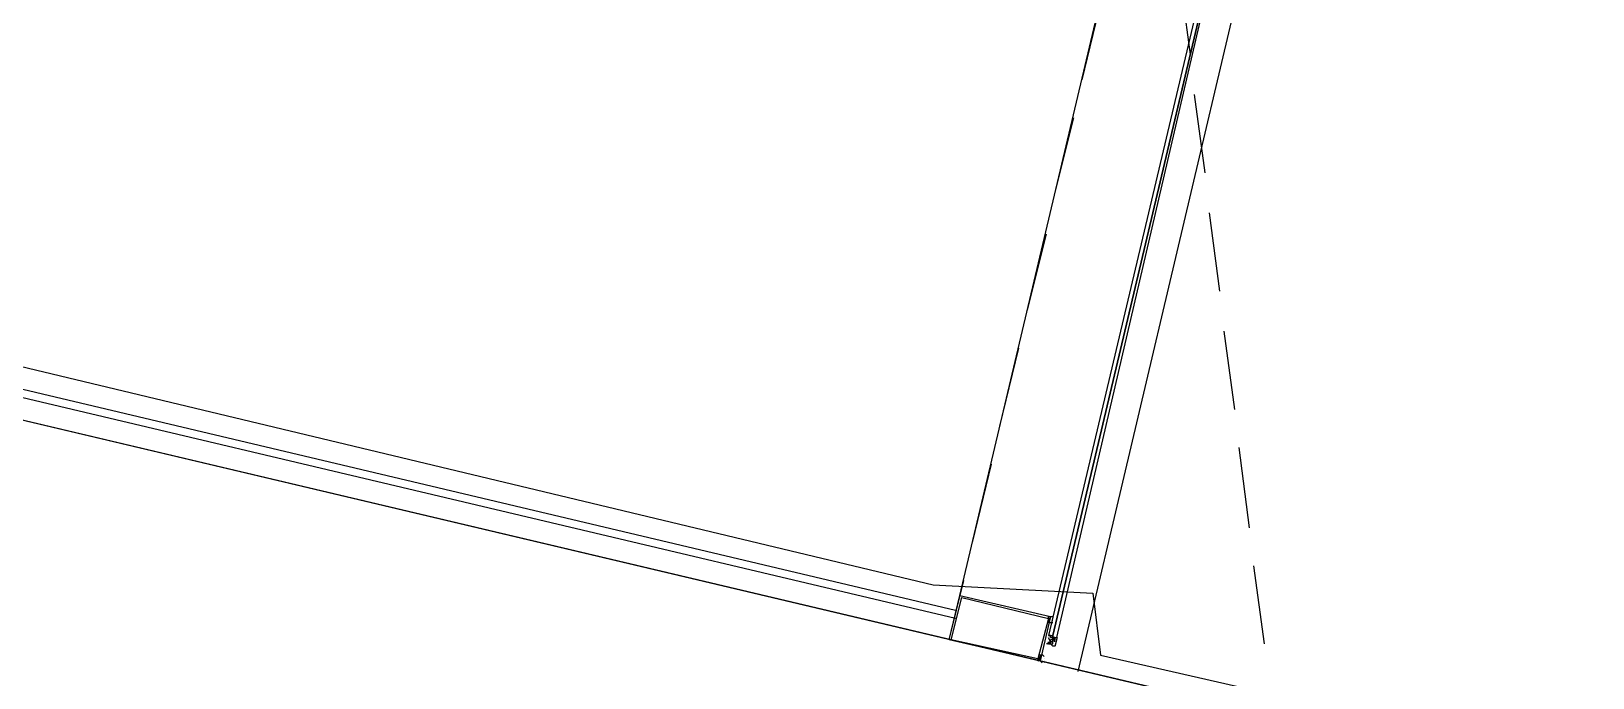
# Model space of a CAD drawing. Header units: feet. Extents: x -84 to 198, y -22 to 181.
# Drawn here: x 125.7 to 135.55, y 109.83 to 113.91 of the extents above; entities that cross this region are included whole.
import ezdxf

# ---------------------------------------------------------------- set-up
doc = ezdxf.new("R2010")
doc.units = ezdxf.units.FT
for name, color, linetype in [('A-AREA-UNIDAD', 30, 'CONTINUOUS'), ('A-LINEA', 7, 'CONTINUOUS'), ('A-MURO-CONCRETO', 8, 'CONTINUOUS')]:
    doc.layers.add(name, color=color, linetype=linetype)

msp = doc.modelspace()

# ---------------------------------------------------------------- linework, layer by layer
at = {"layer": 'A-AREA-UNIDAD'}
msp.add_lwpolyline([(99.648, 122.6133), (99.648, 121.6533), (99.04, 121.1378), (98.4, 118.0444), (98.8, 117.4578), (99.552, 117.2978), (99.68, 116.8889), (104.96, 115.7333), (105.072, 115.4133), (106.432, 115.0933), (106.72, 116.0533), (107.68, 116.0533), (114.448, 114.4533), (114.608, 113.4933), (121.76, 111.8044), (122, 112.4089), (123.072, 112.4089), (131.392, 110.4178), (132.4, 110.3644), (132.448, 109.9733), (135.808, 109.2089)], dxfattribs=at)
at = {"layer": 'A-LINEA'}
for p, q in [((132.3067, 109.8711), (135.4933, 123.3644)), ((131.5333, 110.2044), (105.44, 116.3778)), ((105.5067, 116.4178), (131.5333, 110.2578)), ((132.9467, 114.2578), (133.0133, 113.7644)), ((131.56, 110.3511), (132.4533, 114.1244)), ((132.3333, 113.6044), (132.4533, 114.0978)), ((133.04, 113.5111), (133.1067, 113.0178)), ((132.16, 112.8844), (132.28, 113.3644)), ((133.1333, 112.7644), (133.2, 112.2711)), ((131.9867, 112.1511), (132.1067, 112.6311)), ((133.2267, 112.0178), (133.2933, 111.5244)), ((131.8133, 111.4178), (131.9333, 111.9111)), ((133.32, 111.2844), (133.3867, 110.7778)), ((131.64, 110.6844), (131.76, 111.1778)), ((133.4133, 110.5378), (133.48, 110.0444)), ((131.4933, 110.0711), (131.5867, 110.4444)), ((132.1467, 110.1911), (132.1467, 110.1911)), ((132.1467, 110.1911), (132.1467, 110.1911)), ((132.12, 110.0978), (132.12, 110.0978)), ((132.1333, 110.0978), (132.12, 110.0978)), ((132.12, 110.0978), (132.12, 110.0978)), ((132.12, 110.0978), (132.12, 110.0978)), ((132.12, 110.0978), (132.12, 110.0978)), ((132.12, 110.0978), (132.12, 110.0978)), ((132.12, 110.0978), (132.12, 110.0978)), ((132.12, 110.0978), (132.12, 110.0978)), ((132.1333, 110.0978), (132.1333, 110.0978)), ((132.1333, 110.0978), (132.1333, 110.0978)), ((132.1333, 110.0844), (132.1333, 110.0978)), ((132.1333, 110.0844), (132.1333, 110.0978)), ((132.1333, 110.0844), (132.1333, 110.0844)), ((132.1333, 110.0844), (132.1333, 110.0844)), ((132.1333, 110.0844), (132.1333, 110.0844)), ((132.1333, 110.0844), (132.1467, 110.0844)), ((132.1333, 110.0844), (132.1333, 110.0844)), ((132.1467, 110.0844), (132.1333, 110.0844)), ((132.1333, 110.0844), (132.1333, 110.0844)), ((132.1333, 110.0844), (132.1333, 110.0844)), ((132.1333, 110.0844), (132.1467, 110.0844)), ((132.1333, 110.0844), (132.1333, 110.0844)), ((132.1333, 110.0844), (132.1333, 110.0844)), ((132.1333, 110.0844), (132.1333, 110.0844)), ((132.1467, 110.0844), (132.1333, 110.0844)), ((132.1333, 110.0844), (132.1333, 110.0844)), ((132.1333, 110.0844), (132.1467, 110.0844)), ((132.1333, 110.0844), (132.1333, 110.0844)), ((132.1333, 110.0844), (132.1333, 110.0844)), ((132.1333, 110.0711), (132.1333, 110.0711)), ((132.1333, 110.0578), (132.1333, 110.0711)), ((132.1333, 110.0711), (132.1333, 110.0711)), ((132.1333, 110.0711), (132.1333, 110.0711)), ((132.1333, 110.0711), (132.1333, 110.0711)), ((132.1333, 110.0711), (132.1333, 110.0711)), ((132.1333, 110.0711), (132.1333, 110.0711)), ((132.1333, 110.0711), (132.1333, 110.0711)), ((132.1467, 110.0711), (132.1333, 110.0711)), ((132.1467, 110.0711), (132.1333, 110.0711)), ((132.1333, 110.0711), (132.1333, 110.0711)), ((132.1333, 110.0711), (132.1333, 110.0711)), ((132.1467, 110.0978), (132.1467, 110.0978)), ((132.1467, 110.0844), (132.1467, 110.0978)), ((132.1467, 110.0844), (132.1467, 110.0978)), ((132.1467, 110.0978), (132.1467, 110.0978)), ((132.1467, 110.0844), (132.1467, 110.0844)), ((132.1467, 110.0844), (132.16, 110.0844)), ((132.1467, 110.0844), (132.1467, 110.0844)), ((132.1467, 110.0711), (132.1467, 110.0844)), ((132.1467, 110.0844), (132.16, 110.0844)), ((132.1467, 110.0844), (132.1467, 110.0844)), ((132.1467, 110.0844), (132.1467, 110.0844)), ((132.1467, 110.0844), (132.1467, 110.0844)), ((132.1467, 110.0844), (132.1467, 110.0844)), ((132.1467, 110.0844), (132.1467, 110.0844)), ((132.1467, 110.0844), (132.1467, 110.0844)), ((132.1467, 110.0844), (132.1467, 110.0844)), ((132.16, 110.0844), (132.1467, 110.0711)), ((132.1467, 110.0844), (132.1467, 110.0844)), ((132.16, 110.0844), (132.1467, 110.0844)), ((132.16, 110.0844), (132.1467, 110.0844)), ((132.1467, 110.0844), (132.1467, 110.0844)), ((132.1467, 110.0844), (132.1467, 110.0844)), ((132.1467, 110.0844), (132.1467, 110.0844)), ((132.1467, 110.0844), (132.1467, 110.0844)), ((132.1467, 110.0844), (132.1467, 110.0844)), ((132.1467, 110.0844), (132.1467, 110.0844)), ((132.1467, 110.0844), (132.1467, 110.0844)), ((132.1467, 110.0711), (132.1467, 110.0711)), ((132.1467, 110.0711), (132.1467, 110.0711)), ((132.1467, 110.0578), (132.1467, 110.0711)), ((132.1467, 110.0711), (132.16, 110.0711)), ((132.1467, 110.0711), (132.1467, 110.0711)), ((132.1467, 110.0711), (132.1467, 110.0711)), ((132.1467, 110.0711), (132.1467, 110.0711)), ((132.1467, 110.0711), (132.1467, 110.0711)), ((132.1467, 110.0711), (132.1467, 110.0711)), ((132.1467, 110.0711), (132.1467, 110.0711)), ((132.1467, 110.0711), (132.1467, 110.0711)), ((132.1467, 110.0711), (132.1467, 110.0711)), ((132.1467, 110.0711), (132.1467, 110.0711)), ((132.1467, 110.0711), (132.1467, 110.0711)), ((132.1467, 110.0711), (132.16, 110.0711)), ((132.1467, 110.0711), (132.1467, 110.0711)), ((132.1467, 110.0711), (132.1467, 110.0711)), ((132.1467, 110.0711), (132.1467, 110.0711)), ((132.1467, 110.0711), (132.1467, 110.0711)), ((132.1467, 110.0711), (132.16, 110.0711)), ((132.1467, 110.0578), (132.1467, 110.0711)), ((132.16, 110.0711), (132.1467, 110.0711)), ((132.16, 110.0711), (132.1467, 110.0711)), ((132.16, 110.0711), (132.1467, 110.0711)), ((132.16, 110.0711), (132.1467, 110.0711)), ((132.1467, 110.0711), (132.1467, 110.0711)), ((132.1467, 110.0711), (132.1467, 110.0711)), ((132.1467, 110.0711), (132.1467, 110.0578)), ((132.1467, 110.0711), (132.1467, 110.0578)), ((132.1467, 110.0711), (132.1467, 110.0711)), ((132.1467, 110.0711), (132.1467, 110.0711)), ((132.1467, 110.0711), (132.1467, 110.0578)), ((132.1467, 110.0711), (132.1467, 110.0578)), ((132.16, 110.0844), (132.16, 110.0844)), ((132.16, 110.0844), (132.16, 110.0844)), ((132.16, 110.0844), (132.16, 110.0844)), ((132.16, 110.0844), (132.16, 110.0844)), ((132.16, 110.0844), (132.16, 110.0844)), ((132.16, 110.0844), (132.16, 110.0844)), ((132.16, 110.0844), (132.16, 110.0844)), ((132.16, 110.0844), (132.16, 110.0844)), ((132.16, 110.0844), (132.16, 110.0844)), ((132.16, 110.0844), (132.16, 110.0844)), ((132.16, 110.0844), (132.16, 110.0844)), ((132.16, 110.0844), (132.16, 110.0844)), ((132.16, 110.0711), (132.16, 110.0844)), ((132.16, 110.0844), (132.16, 110.0844)), ((132.16, 110.0844), (132.16, 110.0844)), ((132.16, 110.0711), (132.16, 110.0844)), ((132.16, 110.0844), (132.16, 110.0844)), ((132.16, 110.0844), (132.16, 110.0844)), ((132.16, 110.0844), (132.16, 110.0711)), ((132.16, 110.0844), (132.16, 110.0844)), ((132.16, 110.0844), (132.16, 110.0844)), ((132.16, 110.0844), (132.16, 110.0844)), ((132.16, 110.0711), (132.16, 110.0711)), ((132.16, 110.0711), (132.16, 110.0711)), ((132.16, 110.0711), (132.16, 110.0711)), ((132.16, 110.0711), (132.16, 110.0711)), ((132.16, 110.0711), (132.16, 110.0711)), ((132.16, 110.0711), (132.16, 110.0711)), ((132.16, 110.0578), (132.16, 110.0711)), ((132.16, 110.0711), (132.16, 110.0711)), ((132.16, 110.0711), (132.16, 110.0711)), ((132.16, 110.0711), (132.16, 110.0711)), ((132.16, 110.0711), (132.16, 110.0711)), ((132.16, 110.0711), (132.16, 110.0711)), ((132.16, 110.0711), (132.16, 110.0711)), ((132.16, 110.0711), (132.16, 110.0711)), ((132.1739, 110.0848), (132.1605, 110.0284)), ((132.1067, 110.0444), (132.1067, 110.0444)), ((132.1067, 110.0444), (132.1067, 110.0444)), ((132.1067, 110.0444), (132.1067, 110.0444)), ((132.12, 110.0444), (132.12, 110.0578)), ((132.12, 110.0444), (132.12, 110.0444)), ((132.12, 110.0444), (132.12, 110.0444)), ((132.12, 110.0444), (132.12, 110.0444)), ((132.12, 110.0444), (132.12, 110.0444)), ((132.12, 110.0444), (132.12, 110.0444)), ((132.12, 110.0444), (132.12, 110.0444)), ((132.12, 110.0444), (132.12, 110.0444)), ((132.12, 110.0444), (132.12, 110.0444)), ((132.12, 110.0444), (132.12, 110.0444)), ((132.12, 110.0444), (132.12, 110.0444)), ((132.12, 110.0444), (132.12, 110.0444)), ((132.12, 110.0444), (132.12, 110.0444)), ((132.12, 110.0444), (132.12, 110.0444)), ((132.12, 110.0444), (132.12, 110.0444)), ((132.1333, 110.0444), (132.12, 110.0444)), ((132.1333, 110.0444), (132.12, 110.0444)), ((132.1333, 110.0578), (132.1333, 110.0578)), ((132.1333, 110.0578), (132.1333, 110.0578)), ((132.1333, 110.0578), (132.1333, 110.0578)), ((132.1333, 110.0578), (132.1333, 110.0578)), ((132.1333, 110.0578), (132.1333, 110.0578)), ((132.1333, 110.0578), (132.1333, 110.0578)), ((132.1333, 110.0578), (132.1333, 110.0578)), ((132.1333, 110.0578), (132.1333, 110.0578)), ((132.1333, 110.0578), (132.1333, 110.0578)), ((132.1333, 110.0578), (132.1333, 110.0578)), ((132.1333, 110.0578), (132.1467, 110.0578)), ((132.1333, 110.0578), (132.1333, 110.0578)), ((132.1333, 110.0578), (132.1333, 110.0578)), ((132.1333, 110.0444), (132.1333, 110.0578)), ((132.1333, 110.0578), (132.1333, 110.0578)), ((132.1467, 110.0578), (132.1333, 110.0578)), ((132.1467, 110.0578), (132.1333, 110.0578)), ((132.1333, 110.0578), (132.1333, 110.0578)), ((132.1333, 110.0578), (132.1333, 110.0578)), ((132.1333, 110.0578), (132.1333, 110.0578)), ((132.1333, 110.0578), (132.1333, 110.0578)), ((132.1333, 110.0578), (132.1333, 110.0578)), ((132.1333, 110.0444), (132.1333, 110.0444)), ((132.1333, 110.0444), (132.1333, 110.0444)), ((132.1333, 110.0444), (132.1333, 110.0444)), ((132.1333, 110.0444), (132.1333, 110.0444)), ((132.1333, 110.0444), (132.1467, 110.0444)), ((132.1333, 110.0444), (132.1333, 110.0444)), ((132.1333, 110.0444), (132.1333, 110.0444)), ((132.1333, 110.0444), (132.1333, 110.0444)), ((132.1333, 110.0444), (132.1333, 110.0444)), ((132.1333, 110.0444), (132.1333, 110.0444)), ((132.1333, 110.0444), (132.1333, 110.0444)), ((132.1333, 110.0444), (132.1333, 110.0444)), ((132.1333, 110.0444), (132.1333, 110.0444)), ((132.1333, 110.0444), (132.1333, 110.0444)), ((132.1333, 110.0444), (132.1333, 110.0444)), ((132.1333, 110.0444), (132.1333, 110.0444)), ((132.1333, 110.0444), (132.1333, 110.0444)), ((132.1333, 110.0444), (132.1333, 110.0444)), ((132.1333, 110.0444), (132.1333, 110.0444)), ((132.1333, 110.0444), (132.1333, 110.0444)), ((132.1333, 110.0444), (132.1333, 110.0444)), ((132.1333, 110.0444), (132.1333, 110.0444)), ((132.1333, 110.0444), (132.1333, 110.0444)), ((132.1467, 110.0578), (132.1467, 110.0578)), ((132.1467, 110.0578), (132.1467, 110.0578)), ((132.1467, 110.0578), (132.1467, 110.0578)), ((132.1467, 110.0578), (132.1467, 110.0578)), ((132.1467, 110.0578), (132.1467, 110.0578)), ((132.1467, 110.0578), (132.1467, 110.0578)), ((132.1467, 110.0578), (132.1467, 110.0578)), ((132.1467, 110.0578), (132.1467, 110.0578)), ((132.1467, 110.0578), (132.1467, 110.0578)), ((132.1467, 110.0578), (132.1467, 110.0578)), ((132.1467, 110.0578), (132.1467, 110.0578)), ((132.1467, 110.0444), (132.1467, 110.0578)), ((132.1467, 110.0578), (132.1467, 110.0578)), ((132.1467, 110.0444), (132.1467, 110.0578)), ((132.1467, 110.0578), (132.1467, 110.0578)), ((132.1467, 110.0578), (132.1467, 110.0578)), ((132.1467, 110.0578), (132.1467, 110.0578)), ((132.1467, 110.0444), (132.1467, 110.0444)), ((132.1467, 110.0444), (132.1467, 110.0444)), ((132.1467, 110.0444), (132.1467, 110.0444)), ((132.1467, 110.0444), (132.1467, 110.0444)), ((132.1467, 110.0444), (132.1467, 110.0444)), ((132.1467, 110.0444), (132.1467, 110.0444)), ((132.1467, 110.0444), (132.1467, 110.0444)), ((132.1467, 110.0444), (132.1467, 110.0444)), ((132.1467, 110.0444), (132.1467, 110.0444)), ((132.1467, 110.0444), (132.1467, 110.0444)), ((132.1467, 110.0444), (132.1467, 110.0444)), ((132.1467, 110.0444), (132.1467, 110.0444)), ((132.1467, 110.0444), (132.1467, 110.0444)), ((132.1467, 110.0444), (132.1467, 110.0444)), ((132.1467, 110.0444), (132.1467, 110.0444)), ((132.1467, 110.0444), (132.1467, 110.0444)), ((132.1467, 110.0444), (132.1467, 110.0444)), ((132.1467, 110.0444), (132.1467, 110.0444)), ((132.1467, 110.0444), (132.1467, 110.0444)), ((132.1467, 110.0444), (132.1467, 110.0444)), ((132.1467, 110.0444), (132.1467, 110.0444)), ((132.1467, 110.0444), (132.1467, 110.0444)), ((132.1467, 110.0444), (132.1467, 110.0444)), ((132.1467, 110.0444), (132.1467, 110.0444)), ((132.1467, 110.0444), (132.1467, 110.0444)), ((132.1467, 110.0444), (132.1467, 110.0444)), ((132.1467, 110.0444), (132.1467, 110.0444)), ((132.1467, 110.0444), (132.1467, 110.0444)), ((132.16, 110.0311), (132.1467, 110.0311)), ((132.16, 110.0578), (132.16, 110.0578)), ((132.16, 110.0578), (132.16, 110.0578)), ((132.16, 110.0578), (132.16, 110.0578)), ((132.08, 109.9378), (132.08, 109.9378)), ((132.0933, 109.9511), (132.0933, 109.9511)), ((132.0933, 109.9511), (132.0933, 109.9511)), ((132.0933, 109.9378), (132.0933, 109.9378)), ((132.0933, 109.9244), (132.0933, 109.9244))]:
    msp.add_line(p, q, dxfattribs=at)
for points in [[(132.1467, 110.0978), (133.0933, 114.0978), (133.0667, 114.0978), (132.12, 110.0978), (132.1467, 110.0978)], [(132.1733, 110.0844), (133.1067, 114.0978), (133.0933, 114.0978), (132.1467, 110.0978), (132.1467, 110.0844), (132.16, 110.0844), (132.1733, 110.0844)], [(121.4533, 109.3644), (122.1467, 112.2844), (135.96, 109.0178), (135.2667, 106.0978), (121.4533, 109.3644)], [(131.4933, 110.0711), (131.56, 110.3511), (132.1333, 110.2178), (132.0667, 109.9378), (131.4933, 110.0711)], [(131.5067, 110.0711), (131.5733, 110.3378), (132.12, 110.2044), (132.0533, 109.9511), (131.5067, 110.0711)], [(132.12, 110.2044), (132.12, 110.2044), (132.12, 110.1911), (132.12, 110.1911), (132.12, 110.2044), (132.12, 110.2044), (132.12, 110.2178), (132.12, 110.2044), (132.12, 110.2044), (132.1333, 110.2044), (132.1333, 110.2044), (132.1333, 110.2178), (132.1333, 110.2178), (132.1467, 110.2178), (132.1467, 110.2178)], [(132.1467, 110.1778), (132.1467, 110.1778), (132.1467, 110.1778), (132.12, 110.1778), (132.12, 110.1778), (132.12, 110.1911), (132.12, 110.1911)], [(132.1467, 110.2044), (132.1467, 110.2044), (132.1467, 110.2044), (132.1467, 110.2044)], [(132.1088, 110.045), (132.1327, 110.0593), (132.1191, 110.0836)], [(132.12, 110.0978), (132.1333, 110.0978), (132.1467, 110.0978), (132.1467, 110.0844), (132.16, 110.0844), (132.1733, 110.0844)], [(132.1333, 110.0578), (132.1467, 110.0578), (132.1467, 110.0711)], [(132.1467, 110.0578), (132.1467, 110.0578), (132.1467, 110.0711), (132.1467, 110.0711)], [(132.0667, 109.9778), (132.0667, 109.9511), (132.0667, 109.9511), (132.0667, 109.9511), (132.0667, 109.9511), (132.0667, 109.9644), (132.0533, 109.9511), (132.0533, 109.9511), (132.0533, 109.9511), (132.0533, 109.9378), (132.0667, 109.9511), (132.0667, 109.9511)], [(132.0933, 109.9644), (132.0933, 109.9644), (132.0933, 109.9644), (132.08, 109.9778), (132.08, 109.9778)], [(132.1467, 110.0311), (132.1333, 110.0444), (132.12, 110.0444), (132.1067, 110.0444)], [(132.12, 110.0444), (132.1333, 110.0444), (132.1333, 110.0578)], [(132.1333, 110.0578), (132.1333, 110.0578), (132.1467, 110.0578)], [(132.0667, 109.9511), (132.0533, 109.9511), (132.0533, 109.9511)], [(132.0667, 109.9511), (132.0667, 109.9511), (132.0667, 109.9511)], [(132.0667, 109.9378), (132.0667, 109.9378), (132.0667, 109.9378), (132.0667, 109.9378), (132.08, 109.9244), (132.08, 109.9244)]]:
    msp.add_lwpolyline(points, dxfattribs=at)
msp.add_lwpolyline([(132.12, 110.2044), (132.12, 110.2044), (132.12, 110.2044), (132.12, 110.2044)], close=True, dxfattribs=at)
at = {"layer": 'A-MURO-CONCRETO'}
msp.add_lwpolyline([(122.1467, 112.2844), (134.4933, 109.3644), (121.4533, 109.3644), (122.1467, 112.2844), (122.1467, 112.2844)], dxfattribs=at)

doc.saveas('drawing.dxf')
